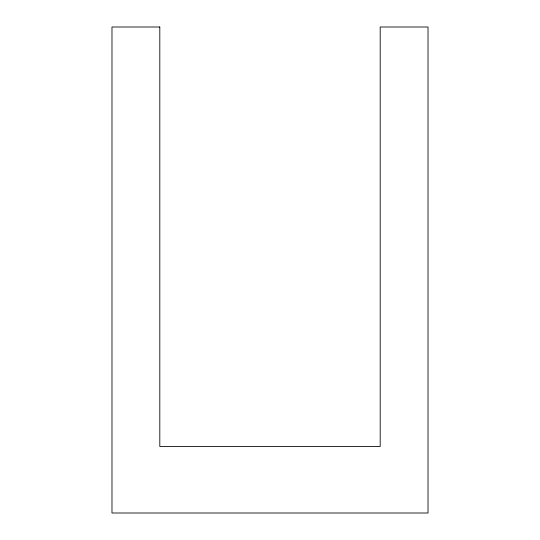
<?xml version="1.0" encoding="UTF-8"?>
<svg xmlns="http://www.w3.org/2000/svg" width="540" height="540" viewBox="0 0 540 540"><rect width="100%" height="100%" fill="white"/><g stroke="black" fill="none" stroke-linecap="round" stroke-linejoin="round"><path stroke-width="0.81" d="M159.806 27L111.983 27L111.983 513L428.018 513L428.018 27L380.194 27L380.194 446.465L159.806 446.465L159.806 27"/></g></svg>
